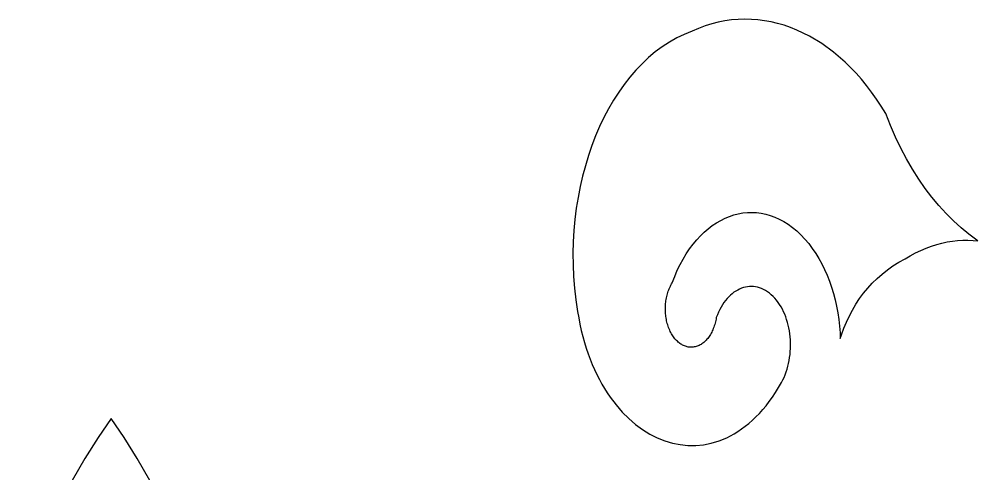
# Model space of a CAD drawing. Header units: centimetres. Extents: x -2.15 to 2.15, y -1.9 to 1.9.
# Drawn here: x 0.389 to 1.123, y -1.061 to -0.713 of the extents above; entities that cross this region are included whole.
import ezdxf

# ---------------------------------------------------------------- set-up
doc = ezdxf.new("R2010")
doc.units = ezdxf.units.CM
doc.header["$MEASUREMENT"] = 0
doc.layers.add('Layer 1', color=7, linetype='Continuous')

msp = doc.modelspace()

# ---------------------------------------------------------------- linework, layer by layer
at = {"layer": 'Layer 1', "color": 177}
for points, knots in [([(1.01761, -0.95767), (1.01761, -0.95767), (1.01741, -0.95338), (1.01741, -0.95338), (1.01741, -0.95338), (1.01741, -0.95338), (1.017, -0.94824), (1.017, -0.94824), (1.017, -0.94824), (1.017, -0.94824), (1.01641, -0.94314), (1.01641, -0.94314), (1.01641, -0.94314), (1.01641, -0.94314), (1.01565, -0.93808), (1.01565, -0.93808), (1.01565, -0.93808), (1.01565, -0.93808), (1.01472, -0.93308), (1.01472, -0.93308), (1.01472, -0.93308), (1.01472, -0.93308), (1.01361, -0.92816), (1.01361, -0.92816), (1.01361, -0.92816), (1.01361, -0.92816), (1.01234, -0.92331), (1.01234, -0.92331), (1.01234, -0.92331), (1.01234, -0.92331), (1.0109, -0.91856), (1.0109, -0.91856), (1.0109, -0.91856), (1.0109, -0.91856), (1.00929, -0.91391), (1.00929, -0.91391), (1.00929, -0.91391), (1.00929, -0.91391), (1.00751, -0.90937), (1.00751, -0.90937), (1.00751, -0.90937), (1.00751, -0.90937), (1.00556, -0.90495), (1.00556, -0.90495), (1.00556, -0.90495), (1.00556, -0.90495), (1.00345, -0.90067), (1.00345, -0.90067), (1.00345, -0.90067), (1.00345, -0.90067), (1.00118, -0.89654), (1.00118, -0.89654), (1.00118, -0.89654), (1.00118, -0.89654), (0.99875, -0.89256), (0.99875, -0.89256), (0.99875, -0.89256), (0.99875, -0.89256), (0.99614, -0.88875), (0.99614, -0.88875), (0.99614, -0.88875), (0.99614, -0.88875), (0.99339, -0.88511), (0.99339, -0.88511), (0.99339, -0.88511), (0.99339, -0.88511), (0.99047, -0.88167), (0.99047, -0.88167), (0.99047, -0.88167), (0.99047, -0.88167), (0.98739, -0.87842), (0.98739, -0.87842), (0.98739, -0.87842), (0.98739, -0.87842), (0.9842, -0.87542), (0.9842, -0.87542), (0.9842, -0.87542), (0.9842, -0.87542), (0.98095, -0.87273), (0.98095, -0.87273), (0.98095, -0.87273), (0.98095, -0.87273), (0.97764, -0.87031), (0.97764, -0.87031), (0.97764, -0.87031), (0.97764, -0.87031), (0.97428, -0.86819), (0.97428, -0.86819), (0.97428, -0.86819), (0.97428, -0.86819), (0.97087, -0.86636), (0.97087, -0.86636), (0.97087, -0.86636), (0.97087, -0.86636), (0.96744, -0.8648), (0.96744, -0.8648), (0.96744, -0.8648), (0.96744, -0.8648), (0.96397, -0.86353), (0.96397, -0.86353), (0.96397, -0.86353), (0.96397, -0.86353), (0.96048, -0.86253), (0.96048, -0.86253), (0.96048, -0.86253), (0.96048, -0.86253), (0.95698, -0.86182), (0.95698, -0.86182), (0.95698, -0.86182), (0.95698, -0.86182), (0.95347, -0.86137), (0.95347, -0.86137), (0.95347, -0.86137), (0.95347, -0.86137), (0.94996, -0.86119), (0.94996, -0.86119), (0.94996, -0.86119), (0.94996, -0.86119), (0.94645, -0.86128), (0.94645, -0.86128), (0.94645, -0.86128), (0.94645, -0.86128), (0.94297, -0.86164), (0.94297, -0.86164), (0.94297, -0.86164), (0.94297, -0.86164), (0.9395, -0.86225), (0.9395, -0.86225), (0.9395, -0.86225), (0.9395, -0.86225), (0.93606, -0.86312), (0.93606, -0.86312), (0.93606, -0.86312), (0.93606, -0.86312), (0.93266, -0.86426), (0.93266, -0.86426), (0.93266, -0.86426), (0.93266, -0.86426), (0.9293, -0.86564), (0.9293, -0.86564), (0.9293, -0.86564), (0.9293, -0.86564), (0.92599, -0.86728), (0.92599, -0.86728), (0.92599, -0.86728), (0.92599, -0.86728), (0.92274, -0.86916), (0.92274, -0.86916), (0.92274, -0.86916), (0.92274, -0.86916), (0.91955, -0.87129), (0.91955, -0.87129), (0.91955, -0.87129), (0.91955, -0.87129), (0.91644, -0.87367), (0.91644, -0.87367), (0.91644, -0.87367), (0.91644, -0.87367), (0.9134, -0.87628), (0.9134, -0.87628), (0.9134, -0.87628), (0.9134, -0.87628), (0.91044, -0.87914), (0.91044, -0.87914), (0.91044, -0.87914), (0.91044, -0.87914), (0.90759, -0.88223), (0.90759, -0.88223), (0.90759, -0.88223), (0.90759, -0.88223), (0.90483, -0.88555), (0.90483, -0.88555), (0.90483, -0.88555), (0.90483, -0.88555), (0.90217, -0.8891), (0.90217, -0.8891), (0.90217, -0.8891), (0.90217, -0.8891), (0.89963, -0.89288), (0.89963, -0.89288), (0.89963, -0.89288), (0.89963, -0.89288), (0.89722, -0.89688), (0.89722, -0.89688), (0.89722, -0.89688), (0.89722, -0.89688), (0.89492, -0.90111), (0.89492, -0.90111), (0.89492, -0.90111), (0.89492, -0.90111), (0.89277, -0.90555), (0.89277, -0.90555), (0.89277, -0.90555), (0.89277, -0.90555), (0.89076, -0.91021), (0.89076, -0.91021), (0.89076, -0.91021), (0.89076, -0.91021), (0.8889, -0.91509), (0.8889, -0.91509), (0.8889, -0.91509), (0.8889, -0.91509), (0.88838, -0.91594), (0.88838, -0.91594), (0.88838, -0.91594), (0.88838, -0.91594), (0.88789, -0.91683), (0.88789, -0.91683), (0.88789, -0.91683), (0.88789, -0.91683), (0.88742, -0.91773), (0.88742, -0.91773), (0.88742, -0.91773), (0.88742, -0.91773), (0.88698, -0.91866), (0.88698, -0.91866), (0.88698, -0.91866), (0.88698, -0.91866), (0.88657, -0.91961), (0.88657, -0.91961), (0.88657, -0.91961), (0.88657, -0.91961), (0.88619, -0.92057), (0.88619, -0.92057), (0.88619, -0.92057), (0.88619, -0.92057), (0.88583, -0.92156), (0.88583, -0.92156), (0.88583, -0.92156), (0.88583, -0.92156), (0.88549, -0.92255), (0.88549, -0.92255), (0.88549, -0.92255), (0.88549, -0.92255), (0.88518, -0.92357), (0.88518, -0.92357), (0.88518, -0.92357), (0.88518, -0.92357), (0.88491, -0.92461), (0.88491, -0.92461), (0.88491, -0.92461), (0.88491, -0.92461), (0.88465, -0.92565), (0.88465, -0.92565), (0.88465, -0.92565), (0.88465, -0.92565), (0.88443, -0.9267), (0.88443, -0.9267), (0.88443, -0.9267), (0.88443, -0.9267), (0.88423, -0.92777), (0.88423, -0.92777), (0.88423, -0.92777), (0.88423, -0.92777), (0.88406, -0.92884), (0.88406, -0.92884), (0.88406, -0.92884), (0.88406, -0.92884), (0.88391, -0.92993), (0.88391, -0.92993), (0.88391, -0.92993), (0.88391, -0.92993), (0.8838, -0.93102), (0.8838, -0.93102), (0.8838, -0.93102), (0.8838, -0.93102), (0.88371, -0.93211), (0.88371, -0.93211), (0.88371, -0.93211), (0.88371, -0.93211), (0.88365, -0.93321), (0.88365, -0.93321), (0.88365, -0.93321), (0.88365, -0.93321), (0.88361, -0.93432), (0.88361, -0.93432), (0.88361, -0.93432), (0.88361, -0.93432), (0.8836, -0.93542), (0.8836, -0.93542), (0.8836, -0.93542), (0.8836, -0.93542), (0.88363, -0.93653), (0.88363, -0.93653), (0.88363, -0.93653), (0.88363, -0.93653), (0.88368, -0.93764), (0.88368, -0.93764), (0.88368, -0.93764), (0.88368, -0.93764), (0.88376, -0.93874), (0.88376, -0.93874), (0.88376, -0.93874), (0.88376, -0.93874), (0.88387, -0.93984), (0.88387, -0.93984), (0.88387, -0.93984), (0.88387, -0.93984), (0.884, -0.94094), (0.884, -0.94094), (0.884, -0.94094), (0.884, -0.94094), (0.88417, -0.94204), (0.88417, -0.94204), (0.88417, -0.94204), (0.88417, -0.94204), (0.88436, -0.94312), (0.88436, -0.94312), (0.88436, -0.94312), (0.88436, -0.94312), (0.88458, -0.9442), (0.88458, -0.9442), (0.88458, -0.9442), (0.88458, -0.9442), (0.88483, -0.94527), (0.88483, -0.94527), (0.88483, -0.94527), (0.88483, -0.94527), (0.88511, -0.94633), (0.88511, -0.94633), (0.88511, -0.94633), (0.88511, -0.94633), (0.88542, -0.94738), (0.88542, -0.94738), (0.88542, -0.94738), (0.88542, -0.94738), (0.88577, -0.94841), (0.88577, -0.94841), (0.88577, -0.94841), (0.88577, -0.94841), (0.88613, -0.94943), (0.88613, -0.94943), (0.88613, -0.94943), (0.88613, -0.94943), (0.88652, -0.95042), (0.88652, -0.95042), (0.88652, -0.95042), (0.88652, -0.95042), (0.88693, -0.95138), (0.88693, -0.95138), (0.88693, -0.95138), (0.88693, -0.95138), (0.88737, -0.9523), (0.88737, -0.9523), (0.88737, -0.9523), (0.88737, -0.9523), (0.88783, -0.95321), (0.88783, -0.95321), (0.88783, -0.95321), (0.88783, -0.95321), (0.8883, -0.95408), (0.8883, -0.95408), (0.8883, -0.95408), (0.8883, -0.95408), (0.8888, -0.95492), (0.8888, -0.95492), (0.8888, -0.95492), (0.8888, -0.95492), (0.88932, -0.95573), (0.88932, -0.95573), (0.88932, -0.95573), (0.88932, -0.95573), (0.88985, -0.9565), (0.88985, -0.9565), (0.88985, -0.9565), (0.88985, -0.9565), (0.89041, -0.95725), (0.89041, -0.95725), (0.89041, -0.95725), (0.89041, -0.95725), (0.89098, -0.95796), (0.89098, -0.95796), (0.89098, -0.95796), (0.89098, -0.95796), (0.89158, -0.95864), (0.89158, -0.95864), (0.89158, -0.95864), (0.89158, -0.95864), (0.89218, -0.95928), (0.89218, -0.95928), (0.89218, -0.95928), (0.89218, -0.95928), (0.8928, -0.95989), (0.8928, -0.95989), (0.8928, -0.95989), (0.8928, -0.95989), (0.89344, -0.96046), (0.89344, -0.96046), (0.89344, -0.96046), (0.89344, -0.96046), (0.89409, -0.961), (0.89409, -0.961), (0.89409, -0.961), (0.89409, -0.961), (0.89475, -0.9615), (0.89475, -0.9615), (0.89475, -0.9615), (0.89475, -0.9615), (0.89542, -0.96196), (0.89542, -0.96196), (0.89542, -0.96196), (0.89542, -0.96196), (0.89611, -0.96238), (0.89611, -0.96238), (0.89611, -0.96238), (0.89611, -0.96238), (0.89681, -0.96277), (0.89681, -0.96277), (0.89681, -0.96277), (0.89681, -0.96277), (0.89752, -0.96312), (0.89752, -0.96312), (0.89752, -0.96312), (0.89752, -0.96312), (0.89823, -0.96343), (0.89823, -0.96343), (0.89823, -0.96343), (0.89823, -0.96343), (0.89896, -0.9637), (0.89896, -0.9637), (0.89896, -0.9637), (0.89896, -0.9637), (0.89969, -0.96393), (0.89969, -0.96393), (0.89969, -0.96393), (0.89969, -0.96393), (0.90043, -0.96411), (0.90043, -0.96411), (0.90043, -0.96411), (0.90043, -0.96411), (0.90119, -0.96426), (0.90119, -0.96426), (0.90119, -0.96426), (0.90119, -0.96426), (0.90193, -0.96436), (0.90193, -0.96436), (0.90193, -0.96436), (0.90193, -0.96436), (0.9027, -0.96442), (0.9027, -0.96442), (0.9027, -0.96442), (0.9027, -0.96442), (0.90345, -0.96444), (0.90345, -0.96444), (0.90345, -0.96444), (0.90345, -0.96444), (0.90422, -0.96441), (0.90422, -0.96441), (0.90422, -0.96441), (0.90422, -0.96441), (0.905, -0.96434), (0.905, -0.96434), (0.905, -0.96434), (0.905, -0.96434), (0.90577, -0.96422), (0.90577, -0.96422), (0.90577, -0.96422), (0.90577, -0.96422), (0.90654, -0.96406), (0.90654, -0.96406), (0.90654, -0.96406), (0.90654, -0.96406), (0.90729, -0.96385), (0.90729, -0.96385), (0.90729, -0.96385), (0.90729, -0.96385), (0.90804, -0.9636), (0.90804, -0.9636), (0.90804, -0.9636), (0.90804, -0.9636), (0.90878, -0.96332), (0.90878, -0.96332), (0.90878, -0.96332), (0.90878, -0.96332), (0.9095, -0.96299), (0.9095, -0.96299), (0.9095, -0.96299), (0.9095, -0.96299), (0.91022, -0.96262), (0.91022, -0.96262), (0.91022, -0.96262), (0.91022, -0.96262), (0.91092, -0.96221), (0.91092, -0.96221), (0.91092, -0.96221), (0.91092, -0.96221), (0.91161, -0.96177), (0.91161, -0.96177), (0.91161, -0.96177), (0.91161, -0.96177), (0.91229, -0.96128), (0.91229, -0.96128), (0.91229, -0.96128), (0.91229, -0.96128), (0.91295, -0.96076), (0.91295, -0.96076), (0.91295, -0.96076), (0.91295, -0.96076), (0.91359, -0.9602), (0.91359, -0.9602), (0.91359, -0.9602), (0.91359, -0.9602), (0.91423, -0.95962), (0.91423, -0.95962), (0.91423, -0.95962), (0.91423, -0.95962), (0.91484, -0.95899), (0.91484, -0.95899), (0.91484, -0.95899), (0.91484, -0.95899), (0.91544, -0.95833), (0.91544, -0.95833), (0.91544, -0.95833), (0.91544, -0.95833), (0.91602, -0.95764), (0.91602, -0.95764), (0.91602, -0.95764), (0.91602, -0.95764), (0.91658, -0.95692), (0.91658, -0.95692), (0.91658, -0.95692), (0.91658, -0.95692), (0.91712, -0.95616), (0.91712, -0.95616), (0.91712, -0.95616), (0.91712, -0.95616), (0.91764, -0.95538), (0.91764, -0.95538), (0.91764, -0.95538), (0.91764, -0.95538), (0.91815, -0.95457), (0.91815, -0.95457), (0.91815, -0.95457), (0.91815, -0.95457), (0.91864, -0.95373), (0.91864, -0.95373), (0.91864, -0.95373), (0.91864, -0.95373), (0.9191, -0.95286), (0.9191, -0.95286), (0.9191, -0.95286), (0.9191, -0.95286), (0.91954, -0.95197), (0.91954, -0.95197), (0.91954, -0.95197), (0.91954, -0.95197), (0.91996, -0.95105), (0.91996, -0.95105), (0.91996, -0.95105), (0.91996, -0.95105), (0.92035, -0.9501), (0.92035, -0.9501), (0.92035, -0.9501), (0.92035, -0.9501), (0.92073, -0.94913), (0.92073, -0.94913), (0.92073, -0.94913), (0.92073, -0.94913), (0.92108, -0.94814), (0.92108, -0.94814), (0.92108, -0.94814), (0.92108, -0.94814), (0.9214, -0.94712), (0.9214, -0.94712), (0.9214, -0.94712), (0.9214, -0.94712), (0.9217, -0.94608), (0.9217, -0.94608), (0.9217, -0.94608), (0.9217, -0.94608), (0.92197, -0.94503), (0.92197, -0.94503), (0.92197, -0.94503), (0.92197, -0.94503), (0.92222, -0.94395), (0.92222, -0.94395), (0.92222, -0.94395), (0.92222, -0.94395), (0.92243, -0.94285), (0.92243, -0.94285), (0.92243, -0.94285), (0.92243, -0.94285), (0.92262, -0.94173), (0.92262, -0.94173), (0.92262, -0.94173), (0.92262, -0.94173), (0.92344, -0.93958), (0.92344, -0.93958), (0.92344, -0.93958), (0.92344, -0.93958), (0.92433, -0.93752), (0.92433, -0.93752), (0.92433, -0.93752), (0.92433, -0.93752), (0.92528, -0.93556), (0.92528, -0.93556), (0.92528, -0.93556), (0.92528, -0.93556), (0.9263, -0.9337), (0.9263, -0.9337), (0.9263, -0.9337), (0.9263, -0.9337), (0.92737, -0.93193), (0.92737, -0.93193), (0.92737, -0.93193), (0.92737, -0.93193), (0.92849, -0.93026), (0.92849, -0.93026), (0.92849, -0.93026), (0.92849, -0.93026), (0.92966, -0.92869), (0.92966, -0.92869), (0.92966, -0.92869), (0.92966, -0.92869), (0.93088, -0.92722), (0.93088, -0.92722), (0.93088, -0.92722), (0.93088, -0.92722), (0.93214, -0.92586), (0.93214, -0.92586), (0.93214, -0.92586), (0.93214, -0.92586), (0.93345, -0.9246), (0.93345, -0.9246), (0.93345, -0.9246), (0.93345, -0.9246), (0.93479, -0.92344), (0.93479, -0.92344), (0.93479, -0.92344), (0.93479, -0.92344), (0.93616, -0.92239), (0.93616, -0.92239), (0.93616, -0.92239), (0.93616, -0.92239), (0.93757, -0.92145), (0.93757, -0.92145), (0.93757, -0.92145), (0.93757, -0.92145), (0.939, -0.92062), (0.939, -0.92062), (0.939, -0.92062), (0.939, -0.92062), (0.94047, -0.9199), (0.94047, -0.9199), (0.94047, -0.9199), (0.94047, -0.9199), (0.94195, -0.91929), (0.94195, -0.91929), (0.94195, -0.91929), (0.94195, -0.91929), (0.94345, -0.91879), (0.94345, -0.91879), (0.94345, -0.91879), (0.94345, -0.91879), (0.94497, -0.9184), (0.94497, -0.9184), (0.94497, -0.9184), (0.94497, -0.9184), (0.9465, -0.91813), (0.9465, -0.91813), (0.9465, -0.91813), (0.9465, -0.91813), (0.94804, -0.91797), (0.94804, -0.91797), (0.94804, -0.91797), (0.94804, -0.91797), (0.94959, -0.91793), (0.94959, -0.91793), (0.94959, -0.91793), (0.94959, -0.91793), (0.95114, -0.91801), (0.95114, -0.91801), (0.95114, -0.91801), (0.95114, -0.91801), (0.95269, -0.91821), (0.95269, -0.91821), (0.95269, -0.91821), (0.95269, -0.91821), (0.95423, -0.91853), (0.95423, -0.91853), (0.95423, -0.91853), (0.95423, -0.91853), (0.95577, -0.91897), (0.95577, -0.91897), (0.95577, -0.91897), (0.95577, -0.91897), (0.9573, -0.91953), (0.9573, -0.91953), (0.9573, -0.91953), (0.9573, -0.91953), (0.95883, -0.92021), (0.95883, -0.92021), (0.95883, -0.92021), (0.95883, -0.92021), (0.96033, -0.92102), (0.96033, -0.92102), (0.96033, -0.92102), (0.96033, -0.92102), (0.96181, -0.92196), (0.96181, -0.92196), (0.96181, -0.92196), (0.96181, -0.92196), (0.96327, -0.92302), (0.96327, -0.92302), (0.96327, -0.92302), (0.96327, -0.92302), (0.96471, -0.92422), (0.96471, -0.92422), (0.96471, -0.92422), (0.96471, -0.92422), (0.96612, -0.92554), (0.96612, -0.92554), (0.96612, -0.92554), (0.96612, -0.92554), (0.96748, -0.92697), (0.96748, -0.92697), (0.96748, -0.92697), (0.96748, -0.92697), (0.96876, -0.9285), (0.96876, -0.9285), (0.96876, -0.9285), (0.96876, -0.9285), (0.96999, -0.9301), (0.96999, -0.9301), (0.96999, -0.9301), (0.96999, -0.9301), (0.97113, -0.93179), (0.97113, -0.93179), (0.97113, -0.93179), (0.97113, -0.93179), (0.9722, -0.93354), (0.9722, -0.93354), (0.9722, -0.93354), (0.9722, -0.93354), (0.97321, -0.93537), (0.97321, -0.93537), (0.97321, -0.93537), (0.97321, -0.93537), (0.97414, -0.93726), (0.97414, -0.93726), (0.97414, -0.93726), (0.97414, -0.93726), (0.975, -0.93921), (0.975, -0.93921), (0.975, -0.93921), (0.975, -0.93921), (0.97579, -0.94121), (0.97579, -0.94121), (0.97579, -0.94121), (0.97579, -0.94121), (0.9765, -0.94327), (0.9765, -0.94327), (0.9765, -0.94327), (0.9765, -0.94327), (0.97714, -0.94537), (0.97714, -0.94537), (0.97714, -0.94537), (0.97714, -0.94537), (0.9777, -0.94751), (0.9777, -0.94751), (0.9777, -0.94751), (0.9777, -0.94751), (0.97819, -0.94968), (0.97819, -0.94968), (0.97819, -0.94968), (0.97819, -0.94968), (0.9786, -0.95189), (0.9786, -0.95189), (0.9786, -0.95189), (0.9786, -0.95189), (0.97893, -0.95412), (0.97893, -0.95412), (0.97893, -0.95412), (0.97893, -0.95412), (0.97919, -0.95637), (0.97919, -0.95637), (0.97919, -0.95637), (0.97919, -0.95637), (0.97938, -0.95865), (0.97938, -0.95865), (0.97938, -0.95865), (0.97938, -0.95865), (0.97948, -0.96093), (0.97948, -0.96093), (0.97948, -0.96093), (0.97948, -0.96093), (0.97951, -0.96321), (0.97951, -0.96321), (0.97951, -0.96321), (0.97951, -0.96321), (0.97945, -0.96551), (0.97945, -0.96551), (0.97945, -0.96551), (0.97945, -0.96551), (0.97932, -0.9678), (0.97932, -0.9678), (0.97932, -0.9678), (0.97932, -0.9678), (0.97911, -0.97008), (0.97911, -0.97008), (0.97911, -0.97008), (0.97911, -0.97008), (0.97882, -0.97235), (0.97882, -0.97235), (0.97882, -0.97235), (0.97882, -0.97235), (0.97845, -0.9746), (0.97845, -0.9746), (0.97845, -0.9746), (0.97845, -0.9746), (0.97801, -0.97683), (0.97801, -0.97683), (0.97801, -0.97683), (0.97801, -0.97683), (0.97747, -0.97904), (0.97747, -0.97904), (0.97747, -0.97904), (0.97747, -0.97904), (0.97686, -0.98121), (0.97686, -0.98121), (0.97686, -0.98121), (0.97686, -0.98121), (0.97616, -0.98335), (0.97616, -0.98335), (0.97616, -0.98335), (0.97616, -0.98335), (0.97538, -0.98545), (0.97538, -0.98545), (0.97538, -0.98545), (0.97538, -0.98545), (0.97452, -0.9875), (0.97452, -0.9875), (0.97452, -0.9875), (0.97452, -0.9875), (0.97358, -0.9895), (0.97358, -0.9895), (0.97358, -0.9895), (0.97358, -0.9895), (0.97255, -0.99145), (0.97255, -0.99145), (0.97255, -0.99145), (0.97255, -0.99145), (0.9703, -0.99533), (0.9703, -0.99533), (0.9703, -0.99533), (0.9703, -0.99533), (0.96799, -0.99904), (0.96799, -0.99904), (0.96799, -0.99904), (0.96799, -0.99904), (0.96562, -1.00258), (0.96562, -1.00258), (0.96562, -1.00258), (0.96562, -1.00258), (0.9632, -1.00595), (0.9632, -1.00595), (0.9632, -1.00595), (0.9632, -1.00595), (0.96071, -1.00916), (0.96071, -1.00916), (0.96071, -1.00916), (0.96071, -1.00916), (0.95818, -1.0122), (0.95818, -1.0122), (0.95818, -1.0122), (0.95818, -1.0122), (0.9556, -1.01508), (0.9556, -1.01508), (0.9556, -1.01508), (0.9556, -1.01508), (0.95297, -1.01778), (0.95297, -1.01778), (0.95297, -1.01778), (0.95297, -1.01778), (0.95031, -1.02033), (0.95031, -1.02033), (0.95031, -1.02033), (0.95031, -1.02033), (0.94759, -1.02272), (0.94759, -1.02272), (0.94759, -1.02272), (0.94759, -1.02272), (0.94484, -1.02494), (0.94484, -1.02494), (0.94484, -1.02494), (0.94484, -1.02494), (0.94205, -1.02701), (0.94205, -1.02701), (0.94205, -1.02701), (0.94205, -1.02701), (0.93924, -1.02891), (0.93924, -1.02891), (0.93924, -1.02891), (0.93924, -1.02891), (0.93638, -1.03065), (0.93638, -1.03065), (0.93638, -1.03065), (0.93638, -1.03065), (0.93351, -1.03224), (0.93351, -1.03224), (0.93351, -1.03224), (0.93351, -1.03224), (0.93061, -1.03367), (0.93061, -1.03367), (0.93061, -1.03367), (0.93061, -1.03367), (0.92474, -1.03607), (0.92474, -1.03607), (0.92474, -1.03607), (0.92474, -1.03607), (0.91882, -1.03785), (0.91882, -1.03785), (0.91882, -1.03785), (0.91882, -1.03785), (0.91285, -1.03903), (0.91285, -1.03903), (0.91285, -1.03903), (0.91285, -1.03903), (0.90685, -1.03961), (0.90685, -1.03961), (0.90685, -1.03961), (0.90685, -1.03961), (0.90087, -1.03959), (0.90087, -1.03959), (0.90087, -1.03959), (0.90087, -1.03959), (0.89489, -1.03899), (0.89489, -1.03899), (0.89489, -1.03899), (0.89489, -1.03899), (0.88897, -1.03782), (0.88897, -1.03782), (0.88897, -1.03782), (0.88897, -1.03782), (0.88311, -1.03607), (0.88311, -1.03607), (0.88311, -1.03607), (0.88311, -1.03607), (0.87735, -1.03376), (0.87735, -1.03376), (0.87735, -1.03376), (0.87735, -1.03376), (0.87169, -1.03091), (0.87169, -1.03091), (0.87169, -1.03091), (0.87169, -1.03091), (0.86616, -1.0275), (0.86616, -1.0275), (0.86616, -1.0275), (0.86616, -1.0275), (0.86079, -1.02356), (0.86079, -1.02356), (0.86079, -1.02356), (0.86079, -1.02356), (0.8556, -1.01909), (0.8556, -1.01909), (0.8556, -1.01909), (0.8556, -1.01909), (0.8506, -1.01408), (0.8506, -1.01408), (0.8506, -1.01408), (0.8506, -1.01408), (0.84583, -1.00857), (0.84583, -1.00857), (0.84583, -1.00857), (0.84583, -1.00857), (0.84129, -1.00256), (0.84129, -1.00256), (0.84129, -1.00256), (0.84129, -1.00256), (0.83912, -0.99936), (0.83912, -0.99936), (0.83912, -0.99936), (0.83912, -0.99936), (0.83702, -0.99604), (0.83702, -0.99604), (0.83702, -0.99604), (0.83702, -0.99604), (0.83499, -0.99259), (0.83499, -0.99259), (0.83499, -0.99259), (0.83499, -0.99259), (0.83304, -0.98902), (0.83304, -0.98902), (0.83304, -0.98902), (0.83304, -0.98902), (0.83116, -0.98534), (0.83116, -0.98534), (0.83116, -0.98534), (0.83116, -0.98534), (0.82936, -0.98153), (0.82936, -0.98153), (0.82936, -0.98153), (0.82936, -0.98153), (0.82765, -0.9776), (0.82765, -0.9776), (0.82765, -0.9776), (0.82765, -0.9776), (0.82602, -0.97355), (0.82602, -0.97355), (0.82602, -0.97355), (0.82602, -0.97355), (0.82447, -0.96939), (0.82447, -0.96939), (0.82447, -0.96939), (0.82447, -0.96939), (0.82302, -0.96511), (0.82302, -0.96511), (0.82302, -0.96511), (0.82302, -0.96511), (0.82166, -0.96071), (0.82166, -0.96071), (0.82166, -0.96071), (0.82166, -0.96071), (0.8204, -0.95621), (0.8204, -0.95621), (0.8204, -0.95621), (0.8204, -0.95621), (0.81924, -0.95158), (0.81924, -0.95158), (0.81924, -0.95158), (0.81924, -0.95158), (0.81818, -0.94685), (0.81818, -0.94685), (0.81818, -0.94685), (0.81818, -0.94685), (0.81722, -0.942), (0.81722, -0.942), (0.81722, -0.942), (0.81722, -0.942), (0.81637, -0.93704), (0.81637, -0.93704), (0.81637, -0.93704), (0.81637, -0.93704), (0.81504, -0.92811), (0.81504, -0.92811), (0.81504, -0.92811), (0.81504, -0.92811), (0.81403, -0.91919), (0.81403, -0.91919), (0.81403, -0.91919), (0.81403, -0.91919), (0.81333, -0.91029), (0.81333, -0.91029), (0.81333, -0.91029), (0.81333, -0.91029), (0.81294, -0.90142), (0.81294, -0.90142), (0.81294, -0.90142), (0.81294, -0.90142), (0.81286, -0.8926), (0.81286, -0.8926), (0.81286, -0.8926), (0.81286, -0.8926), (0.81306, -0.88385), (0.81306, -0.88385), (0.81306, -0.88385), (0.81306, -0.88385), (0.81356, -0.87517), (0.81356, -0.87517), (0.81356, -0.87517), (0.81356, -0.87517), (0.81434, -0.86657), (0.81434, -0.86657), (0.81434, -0.86657), (0.81434, -0.86657), (0.8154, -0.85808), (0.8154, -0.85808), (0.8154, -0.85808), (0.8154, -0.85808), (0.81674, -0.84971), (0.81674, -0.84971), (0.81674, -0.84971), (0.81674, -0.84971), (0.81834, -0.84147), (0.81834, -0.84147), (0.81834, -0.84147), (0.81834, -0.84147), (0.8202, -0.83337), (0.8202, -0.83337), (0.8202, -0.83337), (0.8202, -0.83337), (0.82232, -0.82543), (0.82232, -0.82543), (0.82232, -0.82543), (0.82232, -0.82543), (0.8247, -0.81766), (0.8247, -0.81766), (0.8247, -0.81766), (0.8247, -0.81766), (0.82732, -0.81008), (0.82732, -0.81008), (0.82732, -0.81008), (0.82732, -0.81008), (0.83018, -0.80269), (0.83018, -0.80269), (0.83018, -0.80269), (0.83018, -0.80269), (0.83327, -0.79551), (0.83327, -0.79551), (0.83327, -0.79551), (0.83327, -0.79551), (0.8366, -0.78856), (0.8366, -0.78856), (0.8366, -0.78856), (0.8366, -0.78856), (0.84015, -0.78185), (0.84015, -0.78185), (0.84015, -0.78185), (0.84015, -0.78185), (0.84391, -0.7754), (0.84391, -0.7754), (0.84391, -0.7754), (0.84391, -0.7754), (0.84789, -0.7692), (0.84789, -0.7692), (0.84789, -0.7692), (0.84789, -0.7692), (0.85207, -0.76329), (0.85207, -0.76329), (0.85207, -0.76329), (0.85207, -0.76329), (0.85646, -0.75767), (0.85646, -0.75767), (0.85646, -0.75767), (0.85646, -0.75767), (0.86104, -0.75236), (0.86104, -0.75236), (0.86104, -0.75236), (0.86104, -0.75236), (0.86581, -0.74737), (0.86581, -0.74737), (0.86581, -0.74737), (0.86581, -0.74737), (0.87077, -0.7427), (0.87077, -0.7427), (0.87077, -0.7427), (0.87077, -0.7427), (0.8759, -0.73839), (0.8759, -0.73839), (0.8759, -0.73839), (0.8759, -0.73839), (0.88122, -0.73444), (0.88122, -0.73444), (0.88122, -0.73444), (0.88122, -0.73444), (0.88669, -0.73087), (0.88669, -0.73087), (0.88669, -0.73087), (0.88669, -0.73087), (0.89233, -0.72768), (0.89233, -0.72768), (0.89233, -0.72768), (0.89233, -0.72768), (0.89813, -0.7249), (0.89813, -0.7249), (0.89813, -0.7249), (0.89813, -0.7249), (0.90408, -0.72253), (0.90408, -0.72253), (0.90408, -0.72253), (0.90408, -0.72253), (0.90906, -0.72036), (0.90906, -0.72036), (0.90906, -0.72036), (0.90906, -0.72036), (0.91407, -0.71849), (0.91407, -0.71849), (0.91407, -0.71849), (0.91407, -0.71849), (0.9191, -0.71691), (0.9191, -0.71691), (0.9191, -0.71691), (0.9191, -0.71691), (0.92415, -0.71562), (0.92415, -0.71562), (0.92415, -0.71562), (0.92415, -0.71562), (0.92922, -0.71461), (0.92922, -0.71461), (0.92922, -0.71461), (0.92922, -0.71461), (0.93429, -0.71389), (0.93429, -0.71389), (0.93429, -0.71389), (0.93429, -0.71389), (0.93937, -0.71345), (0.93937, -0.71345), (0.93937, -0.71345), (0.93937, -0.71345), (0.94444, -0.71328), (0.94444, -0.71328), (0.94444, -0.71328), (0.94444, -0.71328), (0.94951, -0.7134), (0.94951, -0.7134), (0.94951, -0.7134), (0.94951, -0.7134), (0.95456, -0.71378), (0.95456, -0.71378), (0.95456, -0.71378), (0.95456, -0.71378), (0.9596, -0.71443), (0.9596, -0.71443), (0.9596, -0.71443), (0.9596, -0.71443), (0.96461, -0.71535), (0.96461, -0.71535), (0.96461, -0.71535), (0.96461, -0.71535), (0.9696, -0.71654), (0.9696, -0.71654), (0.9696, -0.71654), (0.9696, -0.71654), (0.97456, -0.71798), (0.97456, -0.71798), (0.97456, -0.71798), (0.97456, -0.71798), (0.97948, -0.71969), (0.97948, -0.71969), (0.97948, -0.71969), (0.97948, -0.71969), (0.98435, -0.72165), (0.98435, -0.72165), (0.98435, -0.72165), (0.98435, -0.72165), (0.99396, -0.72632), (0.99396, -0.72632), (0.99396, -0.72632), (0.99396, -0.72632), (1.00334, -0.73199), (1.00334, -0.73199), (1.00334, -0.73199), (1.00334, -0.73199), (1.01244, -0.73863), (1.01244, -0.73863), (1.01244, -0.73863), (1.01244, -0.73863), (1.02125, -0.74621), (1.02125, -0.74621), (1.02125, -0.74621), (1.02125, -0.74621), (1.02552, -0.75034), (1.02552, -0.75034), (1.02552, -0.75034), (1.02552, -0.75034), (1.0297, -0.75471), (1.0297, -0.75471), (1.0297, -0.75471), (1.0297, -0.75471), (1.03378, -0.7593), (1.03378, -0.7593), (1.03378, -0.7593), (1.03378, -0.7593), (1.03776, -0.76411), (1.03776, -0.76411), (1.03776, -0.76411), (1.03776, -0.76411), (1.04163, -0.76915), (1.04163, -0.76915), (1.04163, -0.76915), (1.04163, -0.76915), (1.04539, -0.77439), (1.04539, -0.77439), (1.04539, -0.77439), (1.04539, -0.77439), (1.04903, -0.77986), (1.04903, -0.77986), (1.04903, -0.77986), (1.04903, -0.77986), (1.05255, -0.78553), (1.05255, -0.78553), (1.05255, -0.78553), (1.05255, -0.78553), (1.05614, -0.79472), (1.05614, -0.79472), (1.05614, -0.79472), (1.05614, -0.79472), (1.05999, -0.80358), (1.05999, -0.80358), (1.05999, -0.80358), (1.05999, -0.80358), (1.06407, -0.81211), (1.06407, -0.81211), (1.06407, -0.81211), (1.06407, -0.81211), (1.06839, -0.82031), (1.06839, -0.82031), (1.06839, -0.82031), (1.06839, -0.82031), (1.07293, -0.82816), (1.07293, -0.82816), (1.07293, -0.82816), (1.07293, -0.82816), (1.07769, -0.83567), (1.07769, -0.83567), (1.07769, -0.83567), (1.07769, -0.83567), (1.08265, -0.84282), (1.08265, -0.84282), (1.08265, -0.84282), (1.08265, -0.84282), (1.08779, -0.84961), (1.08779, -0.84961), (1.08779, -0.84961), (1.08779, -0.84961), (1.09313, -0.85604), (1.09313, -0.85604), (1.09313, -0.85604), (1.09313, -0.85604), (1.09863, -0.86209), (1.09863, -0.86209), (1.09863, -0.86209), (1.09863, -0.86209), (1.1043, -0.86777), (1.1043, -0.86777), (1.1043, -0.86777), (1.1043, -0.86777), (1.11012, -0.87306), (1.11012, -0.87306), (1.11012, -0.87306), (1.11012, -0.87306), (1.11607, -0.87796), (1.11607, -0.87796), (1.11607, -0.87796), (1.11607, -0.87796), (1.12216, -0.88246), (1.12216, -0.88246), (1.12216, -0.88246), (1.12216, -0.88246), (1.12295, -0.88298), (1.12295, -0.88298), (1.12295, -0.88298), (1.12295, -0.88298), (1.11933, -0.88264), (1.11933, -0.88264), (1.11933, -0.88264), (1.11933, -0.88264), (1.1154, -0.88248), (1.1154, -0.88248), (1.1154, -0.88248), (1.1154, -0.88248), (1.11144, -0.88251), (1.11144, -0.88251), (1.11144, -0.88251), (1.11144, -0.88251), (1.10747, -0.88275), (1.10747, -0.88275), (1.10747, -0.88275), (1.10747, -0.88275), (1.10348, -0.88319), (1.10348, -0.88319), (1.10348, -0.88319), (1.10348, -0.88319), (1.09947, -0.88383), (1.09947, -0.88383), (1.09947, -0.88383), (1.09947, -0.88383), (1.09545, -0.88469), (1.09545, -0.88469), (1.09545, -0.88469), (1.09545, -0.88469), (1.09143, -0.88576), (1.09143, -0.88576), (1.09143, -0.88576), (1.09143, -0.88576), (1.08739, -0.88705), (1.08739, -0.88705), (1.08739, -0.88705), (1.08739, -0.88705), (1.08335, -0.88856), (1.08335, -0.88856), (1.08335, -0.88856), (1.08335, -0.88856), (1.07931, -0.89029), (1.07931, -0.89029), (1.07931, -0.89029), (1.07931, -0.89029), (1.07527, -0.89226), (1.07527, -0.89226), (1.07527, -0.89226), (1.07527, -0.89226), (1.07125, -0.89444), (1.07125, -0.89444), (1.07125, -0.89444), (1.07125, -0.89444), (1.06722, -0.89687), (1.06722, -0.89687), (1.06722, -0.89687), (1.06722, -0.89687), (1.06248, -0.89942), (1.06248, -0.89942), (1.06248, -0.89942), (1.06248, -0.89942), (1.05797, -0.90219), (1.05797, -0.90219), (1.05797, -0.90219), (1.05797, -0.90219), (1.05368, -0.90518), (1.05368, -0.90518), (1.05368, -0.90518), (1.05368, -0.90518), (1.0496, -0.90839), (1.0496, -0.90839), (1.0496, -0.90839), (1.0496, -0.90839), (1.04574, -0.91179), (1.04574, -0.91179), (1.04574, -0.91179), (1.04574, -0.91179), (1.04209, -0.91539), (1.04209, -0.91539), (1.04209, -0.91539), (1.04209, -0.91539), (1.03866, -0.91917), (1.03866, -0.91917), (1.03866, -0.91917), (1.03866, -0.91917), (1.03544, -0.92313), (1.03544, -0.92313), (1.03544, -0.92313), (1.03544, -0.92313), (1.03242, -0.92724), (1.03242, -0.92724), (1.03242, -0.92724), (1.03242, -0.92724), (1.02961, -0.93152), (1.02961, -0.93152), (1.02961, -0.93152), (1.02961, -0.93152), (1.027, -0.93593), (1.027, -0.93593), (1.027, -0.93593), (1.027, -0.93593), (1.02459, -0.94047), (1.02459, -0.94047), (1.02459, -0.94047), (1.02459, -0.94047), (1.02238, -0.94515), (1.02238, -0.94515), (1.02238, -0.94515), (1.02238, -0.94515), (1.02036, -0.94993), (1.02036, -0.94993), (1.02036, -0.94993), (1.02036, -0.94993), (1.01854, -0.95482), (1.01854, -0.95482), (1.01854, -0.95482), (1.01854, -0.95482), (1.01761, -0.95767), (1.01761, -0.95767)], [0, 0, 0, 0, 0.002747, 0.002747, 0.002747, 0.002747, 0.005495, 0.005495, 0.005495, 0.005495, 0.008242, 0.008242, 0.008242, 0.008242, 0.010989, 0.010989, 0.010989, 0.010989, 0.013736, 0.013736, 0.013736, 0.013736, 0.016484, 0.016484, 0.016484, 0.016484, 0.019231, 0.019231, 0.019231, 0.019231, 0.021978, 0.021978, 0.021978, 0.021978, 0.024725, 0.024725, 0.024725, 0.024725, 0.027473, 0.027473, 0.027473, 0.027473, 0.03022, 0.03022, 0.03022, 0.03022, 0.032967, 0.032967, 0.032967, 0.032967, 0.035714, 0.035714, 0.035714, 0.035714, 0.038462, 0.038462, 0.038462, 0.038462, 0.041209, 0.041209, 0.041209, 0.041209, 0.043956, 0.043956, 0.043956, 0.043956, 0.046703, 0.046703, 0.046703, 0.046703, 0.049451, 0.049451, 0.049451, 0.049451, 0.052198, 0.052198, 0.052198, 0.052198, 0.054945, 0.054945, 0.054945, 0.054945, 0.057692, 0.057692, 0.057692, 0.057692, 0.06044, 0.06044, 0.06044, 0.06044, 0.063187, 0.063187, 0.063187, 0.063187, 0.065934, 0.065934, 0.065934, 0.065934, 0.068681, 0.068681, 0.068681, 0.068681, 0.071429, 0.071429, 0.071429, 0.071429, 0.074176, 0.074176, 0.074176, 0.074176, 0.076923, 0.076923, 0.076923, 0.076923, 0.07967, 0.07967, 0.07967, 0.07967, 0.082418, 0.082418, 0.082418, 0.082418, 0.085165, 0.085165, 0.085165, 0.085165, 0.087912, 0.087912, 0.087912, 0.087912, 0.090659, 0.090659, 0.090659, 0.090659, 0.093407, 0.093407, 0.093407, 0.093407, 0.096154, 0.096154, 0.096154, 0.096154, 0.098901, 0.098901, 0.098901, 0.098901, 0.101648, 0.101648, 0.101648, 0.101648, 0.104396, 0.104396, 0.104396, 0.104396, 0.107143, 0.107143, 0.107143, 0.107143, 0.10989, 0.10989, 0.10989, 0.10989, 0.112637, 0.112637, 0.112637, 0.112637, 0.115385, 0.115385, 0.115385, 0.115385, 0.118132, 0.118132, 0.118132, 0.118132, 0.120879, 0.120879, 0.120879, 0.120879, 0.123626, 0.123626, 0.123626, 0.123626, 0.126374, 0.126374, 0.126374, 0.126374, 0.129121, 0.129121, 0.129121, 0.129121, 0.131868, 0.131868, 0.131868, 0.131868, 0.134615, 0.134615, 0.134615, 0.134615, 0.137363, 0.137363, 0.137363, 0.137363, 0.14011, 0.14011, 0.14011, 0.14011, 0.142857, 0.142857, 0.142857, 0.142857, 0.145604, 0.145604, 0.145604, 0.145604, 0.148352, 0.148352, 0.148352, 0.148352, 0.151099, 0.151099, 0.151099, 0.151099, 0.153846, 0.153846, 0.153846, 0.153846, 0.156593, 0.156593, 0.156593, 0.156593, 0.159341, 0.159341, 0.159341, 0.159341, 0.162088, 0.162088, 0.162088, 0.162088, 0.164835, 0.164835, 0.164835, 0.164835, 0.167582, 0.167582, 0.167582, 0.167582, 0.17033, 0.17033, 0.17033, 0.17033, 0.173077, 0.173077, 0.173077, 0.173077, 0.175824, 0.175824, 0.175824, 0.175824, 0.178571, 0.178571, 0.178571, 0.178571, 0.181319, 0.181319, 0.181319, 0.181319, 0.184066, 0.184066, 0.184066, 0.184066, 0.186813, 0.186813, 0.186813, 0.186813, 0.18956, 0.18956, 0.18956, 0.18956, 0.192308, 0.192308, 0.192308, 0.192308, 0.195055, 0.195055, 0.195055, 0.195055, 0.197802, 0.197802, 0.197802, 0.197802, 0.200549, 0.200549, 0.200549, 0.200549, 0.203297, 0.203297, 0.203297, 0.203297, 0.206044, 0.206044, 0.206044, 0.206044, 0.208791, 0.208791, 0.208791, 0.208791, 0.211538, 0.211538, 0.211538, 0.211538, 0.214286, 0.214286, 0.214286, 0.214286, 0.217033, 0.217033, 0.217033, 0.217033, 0.21978, 0.21978, 0.21978, 0.21978, 0.222527, 0.222527, 0.222527, 0.222527, 0.225275, 0.225275, 0.225275, 0.225275, 0.228022, 0.228022, 0.228022, 0.228022, 0.230769, 0.230769, 0.230769, 0.230769, 0.233516, 0.233516, 0.233516, 0.233516, 0.236264, 0.236264, 0.236264, 0.236264, 0.239011, 0.239011, 0.239011, 0.239011, 0.241758, 0.241758, 0.241758, 0.241758, 0.244505, 0.244505, 0.244505, 0.244505, 0.247253, 0.247253, 0.247253, 0.247253, 0.25, 0.25, 0.25, 0.25, 0.252747, 0.252747, 0.252747, 0.252747, 0.255495, 0.255495, 0.255495, 0.255495, 0.258242, 0.258242, 0.258242, 0.258242, 0.260989, 0.260989, 0.260989, 0.260989, 0.263736, 0.263736, 0.263736, 0.263736, 0.266484, 0.266484, 0.266484, 0.266484, 0.269231, 0.269231, 0.269231, 0.269231, 0.271978, 0.271978, 0.271978, 0.271978, 0.274725, 0.274725, 0.274725, 0.274725, 0.277473, 0.277473, 0.277473, 0.277473, 0.28022, 0.28022, 0.28022, 0.28022, 0.282967, 0.282967, 0.282967, 0.282967, 0.285714, 0.285714, 0.285714, 0.285714, 0.288462, 0.288462, 0.288462, 0.288462, 0.291209, 0.291209, 0.291209, 0.291209, 0.293956, 0.293956, 0.293956, 0.293956, 0.296703, 0.296703, 0.296703, 0.296703, 0.299451, 0.299451, 0.299451, 0.299451, 0.302198, 0.302198, 0.302198, 0.302198, 0.304945, 0.304945, 0.304945, 0.304945, 0.307692, 0.307692, 0.307692, 0.307692, 0.31044, 0.31044, 0.31044, 0.31044, 0.313187, 0.313187, 0.313187, 0.313187, 0.315934, 0.315934, 0.315934, 0.315934, 0.318681, 0.318681, 0.318681, 0.318681, 0.321429, 0.321429, 0.321429, 0.321429, 0.324176, 0.324176, 0.324176, 0.324176, 0.326923, 0.326923, 0.326923, 0.326923, 0.32967, 0.32967, 0.32967, 0.32967, 0.332418, 0.332418, 0.332418, 0.332418, 0.335165, 0.335165, 0.335165, 0.335165, 0.337912, 0.337912, 0.337912, 0.337912, 0.340659, 0.340659, 0.340659, 0.340659, 0.343407, 0.343407, 0.343407, 0.343407, 0.346154, 0.346154, 0.346154, 0.346154, 0.348901, 0.348901, 0.348901, 0.348901, 0.351648, 0.351648, 0.351648, 0.351648, 0.354396, 0.354396, 0.354396, 0.354396, 0.357143, 0.357143, 0.357143, 0.357143, 0.35989, 0.35989, 0.35989, 0.35989, 0.362637, 0.362637, 0.362637, 0.362637, 0.365385, 0.365385, 0.365385, 0.365385, 0.368132, 0.368132, 0.368132, 0.368132, 0.370879, 0.370879, 0.370879, 0.370879, 0.373626, 0.373626, 0.373626, 0.373626, 0.376374, 0.376374, 0.376374, 0.376374, 0.379121, 0.379121, 0.379121, 0.379121, 0.381868, 0.381868, 0.381868, 0.381868, 0.384615, 0.384615, 0.384615, 0.384615, 0.387363, 0.387363, 0.387363, 0.387363, 0.39011, 0.39011, 0.39011, 0.39011, 0.392857, 0.392857, 0.392857, 0.392857, 0.395604, 0.395604, 0.395604, 0.395604, 0.398352, 0.398352, 0.398352, 0.398352, 0.401099, 0.401099, 0.401099, 0.401099, 0.403846, 0.403846, 0.403846, 0.403846, 0.406593, 0.406593, 0.406593, 0.406593, 0.409341, 0.409341, 0.409341, 0.409341, 0.412088, 0.412088, 0.412088, 0.412088, 0.414835, 0.414835, 0.414835, 0.414835, 0.417582, 0.417582, 0.417582, 0.417582, 0.42033, 0.42033, 0.42033, 0.42033, 0.423077, 0.423077, 0.423077, 0.423077, 0.425824, 0.425824, 0.425824, 0.425824, 0.428571, 0.428571, 0.428571, 0.428571, 0.431319, 0.431319, 0.431319, 0.431319, 0.434066, 0.434066, 0.434066, 0.434066, 0.436813, 0.436813, 0.436813, 0.436813, 0.43956, 0.43956, 0.43956, 0.43956, 0.442308, 0.442308, 0.442308, 0.442308, 0.445055, 0.445055, 0.445055, 0.445055, 0.447802, 0.447802, 0.447802, 0.447802, 0.450549, 0.450549, 0.450549, 0.450549, 0.453297, 0.453297, 0.453297, 0.453297, 0.456044, 0.456044, 0.456044, 0.456044, 0.458791, 0.458791, 0.458791, 0.458791, 0.461538, 0.461538, 0.461538, 0.461538, 0.464286, 0.464286, 0.464286, 0.464286, 0.467033, 0.467033, 0.467033, 0.467033, 0.46978, 0.46978, 0.46978, 0.46978, 0.472527, 0.472527, 0.472527, 0.472527, 0.475275, 0.475275, 0.475275, 0.475275, 0.478022, 0.478022, 0.478022, 0.478022, 0.480769, 0.480769, 0.480769, 0.480769, 0.483516, 0.483516, 0.483516, 0.483516, 0.486264, 0.486264, 0.486264, 0.486264, 0.489011, 0.489011, 0.489011, 0.489011, 0.491758, 0.491758, 0.491758, 0.491758, 0.494505, 0.494505, 0.494505, 0.494505, 0.497253, 0.497253, 0.497253, 0.497253, 0.5, 0.5, 0.5, 0.5, 0.502747, 0.502747, 0.502747, 0.502747, 0.505495, 0.505495, 0.505495, 0.505495, 0.508242, 0.508242, 0.508242, 0.508242, 0.510989, 0.510989, 0.510989, 0.510989, 0.513736, 0.513736, 0.513736, 0.513736, 0.516484, 0.516484, 0.516484, 0.516484, 0.519231, 0.519231, 0.519231, 0.519231, 0.521978, 0.521978, 0.521978, 0.521978, 0.524725, 0.524725, 0.524725, 0.524725, 0.527473, 0.527473, 0.527473, 0.527473, 0.53022, 0.53022, 0.53022, 0.53022, 0.532967, 0.532967, 0.532967, 0.532967, 0.535714, 0.535714, 0.535714, 0.535714, 0.538462, 0.538462, 0.538462, 0.538462, 0.541209, 0.541209, 0.541209, 0.541209, 0.543956, 0.543956, 0.543956, 0.543956, 0.546703, 0.546703, 0.546703, 0.546703, 0.549451, 0.549451, 0.549451, 0.549451, 0.552198, 0.552198, 0.552198, 0.552198, 0.554945, 0.554945, 0.554945, 0.554945, 0.557692, 0.557692, 0.557692, 0.557692, 0.56044, 0.56044, 0.56044, 0.56044, 0.563187, 0.563187, 0.563187, 0.563187, 0.565934, 0.565934, 0.565934, 0.565934, 0.568681, 0.568681, 0.568681, 0.568681, 0.571429, 0.571429, 0.571429, 0.571429, 0.574176, 0.574176, 0.574176, 0.574176, 0.576923, 0.576923, 0.576923, 0.576923, 0.57967, 0.57967, 0.57967, 0.57967, 0.582418, 0.582418, 0.582418, 0.582418, 0.585165, 0.585165, 0.585165, 0.585165, 0.587912, 0.587912, 0.587912, 0.587912, 0.590659, 0.590659, 0.590659, 0.590659, 0.593407, 0.593407, 0.593407, 0.593407, 0.596154, 0.596154, 0.596154, 0.596154, 0.598901, 0.598901, 0.598901, 0.598901, 0.601648, 0.601648, 0.601648, 0.601648, 0.604396, 0.604396, 0.604396, 0.604396, 0.607143, 0.607143, 0.607143, 0.607143, 0.60989, 0.60989, 0.60989, 0.60989, 0.612637, 0.612637, 0.612637, 0.612637, 0.615385, 0.615385, 0.615385, 0.615385, 0.618132, 0.618132, 0.618132, 0.618132, 0.620879, 0.620879, 0.620879, 0.620879, 0.623626, 0.623626, 0.623626, 0.623626, 0.626374, 0.626374, 0.626374, 0.626374, 0.629121, 0.629121, 0.629121, 0.629121, 0.631868, 0.631868, 0.631868, 0.631868, 0.634615, 0.634615, 0.634615, 0.634615, 0.637363, 0.637363, 0.637363, 0.637363, 0.64011, 0.64011, 0.64011, 0.64011, 0.642857, 0.642857, 0.642857, 0.642857, 0.645604, 0.645604, 0.645604, 0.645604, 0.648352, 0.648352, 0.648352, 0.648352, 0.651099, 0.651099, 0.651099, 0.651099, 0.653846, 0.653846, 0.653846, 0.653846, 0.656593, 0.656593, 0.656593, 0.656593, 0.659341, 0.659341, 0.659341, 0.659341, 0.662088, 0.662088, 0.662088, 0.662088, 0.664835, 0.664835, 0.664835, 0.664835, 0.667582, 0.667582, 0.667582, 0.667582, 0.67033, 0.67033, 0.67033, 0.67033, 0.673077, 0.673077, 0.673077, 0.673077, 0.675824, 0.675824, 0.675824, 0.675824, 0.678571, 0.678571, 0.678571, 0.678571, 0.681319, 0.681319, 0.681319, 0.681319, 0.684066, 0.684066, 0.684066, 0.684066, 0.686813, 0.686813, 0.686813, 0.686813, 0.68956, 0.68956, 0.68956, 0.68956, 0.692308, 0.692308, 0.692308, 0.692308, 0.695055, 0.695055, 0.695055, 0.695055, 0.697802, 0.697802, 0.697802, 0.697802, 0.700549, 0.700549, 0.700549, 0.700549, 0.703297, 0.703297, 0.703297, 0.703297, 0.706044, 0.706044, 0.706044, 0.706044, 0.708791, 0.708791, 0.708791, 0.708791, 0.711538, 0.711538, 0.711538, 0.711538, 0.714286, 0.714286, 0.714286, 0.714286, 0.717033, 0.717033, 0.717033, 0.717033, 0.71978, 0.71978, 0.71978, 0.71978, 0.722527, 0.722527, 0.722527, 0.722527, 0.725275, 0.725275, 0.725275, 0.725275, 0.728022, 0.728022, 0.728022, 0.728022, 0.730769, 0.730769, 0.730769, 0.730769, 0.733516, 0.733516, 0.733516, 0.733516, 0.736264, 0.736264, 0.736264, 0.736264, 0.739011, 0.739011, 0.739011, 0.739011, 0.741758, 0.741758, 0.741758, 0.741758, 0.744505, 0.744505, 0.744505, 0.744505, 0.747253, 0.747253, 0.747253, 0.747253, 0.75, 0.75, 0.75, 0.75, 0.752747, 0.752747, 0.752747, 0.752747, 0.755495, 0.755495, 0.755495, 0.755495, 0.758242, 0.758242, 0.758242, 0.758242, 0.760989, 0.760989, 0.760989, 0.760989, 0.763736, 0.763736, 0.763736, 0.763736, 0.766484, 0.766484, 0.766484, 0.766484, 0.769231, 0.769231, 0.769231, 0.769231, 0.771978, 0.771978, 0.771978, 0.771978, 0.774725, 0.774725, 0.774725, 0.774725, 0.777473, 0.777473, 0.777473, 0.777473, 0.78022, 0.78022, 0.78022, 0.78022, 0.782967, 0.782967, 0.782967, 0.782967, 0.785714, 0.785714, 0.785714, 0.785714, 0.788462, 0.788462, 0.788462, 0.788462, 0.791209, 0.791209, 0.791209, 0.791209, 0.793956, 0.793956, 0.793956, 0.793956, 0.796703, 0.796703, 0.796703, 0.796703, 0.799451, 0.799451, 0.799451, 0.799451, 0.802198, 0.802198, 0.802198, 0.802198, 0.804945, 0.804945, 0.804945, 0.804945, 0.807692, 0.807692, 0.807692, 0.807692, 0.81044, 0.81044, 0.81044, 0.81044, 0.813187, 0.813187, 0.813187, 0.813187, 0.815934, 0.815934, 0.815934, 0.815934, 0.818681, 0.818681, 0.818681, 0.818681, 0.821429, 0.821429, 0.821429, 0.821429, 0.824176, 0.824176, 0.824176, 0.824176, 0.826923, 0.826923, 0.826923, 0.826923, 0.82967, 0.82967, 0.82967, 0.82967, 0.832418, 0.832418, 0.832418, 0.832418, 0.835165, 0.835165, 0.835165, 0.835165, 0.837912, 0.837912, 0.837912, 0.837912, 0.840659, 0.840659, 0.840659, 0.840659, 0.843407, 0.843407, 0.843407, 0.843407, 0.846154, 0.846154, 0.846154, 0.846154, 0.848901, 0.848901, 0.848901, 0.848901, 0.851648, 0.851648, 0.851648, 0.851648, 0.854396, 0.854396, 0.854396, 0.854396, 0.857143, 0.857143, 0.857143, 0.857143, 0.85989, 0.85989, 0.85989, 0.85989, 0.862637, 0.862637, 0.862637, 0.862637, 0.865385, 0.865385, 0.865385, 0.865385, 0.868132, 0.868132, 0.868132, 0.868132, 0.870879, 0.870879, 0.870879, 0.870879, 0.873626, 0.873626, 0.873626, 0.873626, 0.876374, 0.876374, 0.876374, 0.876374, 0.879121, 0.879121, 0.879121, 0.879121, 0.881868, 0.881868, 0.881868, 0.881868, 0.884615, 0.884615, 0.884615, 0.884615, 0.887363, 0.887363, 0.887363, 0.887363, 0.89011, 0.89011, 0.89011, 0.89011, 0.892857, 0.892857, 0.892857, 0.892857, 0.895604, 0.895604, 0.895604, 0.895604, 0.898352, 0.898352, 0.898352, 0.898352, 0.901099, 0.901099, 0.901099, 0.901099, 0.903846, 0.903846, 0.903846, 0.903846, 0.906593, 0.906593, 0.906593, 0.906593, 0.909341, 0.909341, 0.909341, 0.909341, 0.912088, 0.912088, 0.912088, 0.912088, 0.914835, 0.914835, 0.914835, 0.914835, 0.917582, 0.917582, 0.917582, 0.917582, 0.92033, 0.92033, 0.92033, 0.92033, 0.923077, 0.923077, 0.923077, 0.923077, 0.925824, 0.925824, 0.925824, 0.925824, 0.928571, 0.928571, 0.928571, 0.928571, 0.931319, 0.931319, 0.931319, 0.931319, 0.934066, 0.934066, 0.934066, 0.934066, 0.936813, 0.936813, 0.936813, 0.936813, 0.93956, 0.93956, 0.93956, 0.93956, 0.942308, 0.942308, 0.942308, 0.942308, 0.945055, 0.945055, 0.945055, 0.945055, 0.947802, 0.947802, 0.947802, 0.947802, 0.950549, 0.950549, 0.950549, 0.950549, 0.953297, 0.953297, 0.953297, 0.953297, 0.956044, 0.956044, 0.956044, 0.956044, 0.958791, 0.958791, 0.958791, 0.958791, 0.961538, 0.961538, 0.961538, 0.961538, 0.964286, 0.964286, 0.964286, 0.964286, 0.967033, 0.967033, 0.967033, 0.967033, 0.96978, 0.96978, 0.96978, 0.96978, 0.972527, 0.972527, 0.972527, 0.972527, 0.975275, 0.975275, 0.975275, 0.975275, 0.978022, 0.978022, 0.978022, 0.978022, 0.980769, 0.980769, 0.980769, 0.980769, 0.983516, 0.983516, 0.983516, 0.983516, 0.986264, 0.986264, 0.986264, 0.986264, 0.989011, 0.989011, 0.989011, 0.989011, 0.991758, 0.991758, 0.991758, 0.991758, 0.994505, 0.994505, 0.994505, 0.994505, 1, 1, 1, 1]), ([(0.45902, -1.29842), (0.45902, -1.29842), (0.4491, -1.28393), (0.4491, -1.28393), (0.4491, -1.28393), (0.4491, -1.28393), (0.43894, -1.26777), (0.43894, -1.26777), (0.43894, -1.26777), (0.43894, -1.26777), (0.42927, -1.25099), (0.42927, -1.25099), (0.42927, -1.25099), (0.42927, -1.25099), (0.4201, -1.23363), (0.4201, -1.23363), (0.4201, -1.23363), (0.4201, -1.23363), (0.41144, -1.21569), (0.41144, -1.21569), (0.41144, -1.21569), (0.41144, -1.21569), (0.4033, -1.19721), (0.4033, -1.19721), (0.4033, -1.19721), (0.4033, -1.19721), (0.3957, -1.17821), (0.3957, -1.17821), (0.3957, -1.17821), (0.3957, -1.17821), (0.38864, -1.15872), (0.38864, -1.15872), (0.38864, -1.15872), (0.38864, -1.15872), (0.3957, -1.13922), (0.3957, -1.13922), (0.3957, -1.13922), (0.3957, -1.13922), (0.4033, -1.12023), (0.4033, -1.12023), (0.4033, -1.12023), (0.4033, -1.12023), (0.41144, -1.10175), (0.41144, -1.10175), (0.41144, -1.10175), (0.41144, -1.10175), (0.4201, -1.08381), (0.4201, -1.08381), (0.4201, -1.08381), (0.4201, -1.08381), (0.42927, -1.06644), (0.42927, -1.06644), (0.42927, -1.06644), (0.42927, -1.06644), (0.43894, -1.04967), (0.43894, -1.04967), (0.43894, -1.04967), (0.43894, -1.04967), (0.4491, -1.03351), (0.4491, -1.03351), (0.4491, -1.03351), (0.4491, -1.03351), (0.45902, -1.01902), (0.45902, -1.01902), (0.45902, -1.01902), (0.45902, -1.01902), (0.46894, -1.03351), (0.46894, -1.03351), (0.46894, -1.03351), (0.46894, -1.03351), (0.47909, -1.04967), (0.47909, -1.04967), (0.47909, -1.04967), (0.47909, -1.04967), (0.48877, -1.06644), (0.48877, -1.06644), (0.48877, -1.06644), (0.48877, -1.06644), (0.49794, -1.08381), (0.49794, -1.08381), (0.49794, -1.08381), (0.49794, -1.08381), (0.5066, -1.10175), (0.5066, -1.10175), (0.5066, -1.10175), (0.5066, -1.10175), (0.51474, -1.12023), (0.51474, -1.12023), (0.51474, -1.12023), (0.51474, -1.12023), (0.52234, -1.13922), (0.52234, -1.13922), (0.52234, -1.13922), (0.52234, -1.13922), (0.5294, -1.15872), (0.5294, -1.15872), (0.5294, -1.15872), (0.5294, -1.15872), (0.52234, -1.17821), (0.52234, -1.17821), (0.52234, -1.17821), (0.52234, -1.17821), (0.51474, -1.19721), (0.51474, -1.19721), (0.51474, -1.19721), (0.51474, -1.19721), (0.5066, -1.21569), (0.5066, -1.21569), (0.5066, -1.21569), (0.5066, -1.21569), (0.49794, -1.23363), (0.49794, -1.23363), (0.49794, -1.23363), (0.49794, -1.23363), (0.48877, -1.25099), (0.48877, -1.25099), (0.48877, -1.25099), (0.48877, -1.25099), (0.47909, -1.26777), (0.47909, -1.26777), (0.47909, -1.26777), (0.47909, -1.26777), (0.46894, -1.28393), (0.46894, -1.28393), (0.46894, -1.28393), (0.46894, -1.28393), (0.45902, -1.29842), (0.45902, -1.29842)], [0, 0, 0, 0, 0.030303, 0.030303, 0.030303, 0.030303, 0.060606, 0.060606, 0.060606, 0.060606, 0.090909, 0.090909, 0.090909, 0.090909, 0.121212, 0.121212, 0.121212, 0.121212, 0.151515, 0.151515, 0.151515, 0.151515, 0.181818, 0.181818, 0.181818, 0.181818, 0.212121, 0.212121, 0.212121, 0.212121, 0.242424, 0.242424, 0.242424, 0.242424, 0.272727, 0.272727, 0.272727, 0.272727, 0.30303, 0.30303, 0.30303, 0.30303, 0.333333, 0.333333, 0.333333, 0.333333, 0.363636, 0.363636, 0.363636, 0.363636, 0.393939, 0.393939, 0.393939, 0.393939, 0.424242, 0.424242, 0.424242, 0.424242, 0.454545, 0.454545, 0.454545, 0.454545, 0.484848, 0.484848, 0.484848, 0.484848, 0.515152, 0.515152, 0.515152, 0.515152, 0.545455, 0.545455, 0.545455, 0.545455, 0.575758, 0.575758, 0.575758, 0.575758, 0.606061, 0.606061, 0.606061, 0.606061, 0.636364, 0.636364, 0.636364, 0.636364, 0.666667, 0.666667, 0.666667, 0.666667, 0.69697, 0.69697, 0.69697, 0.69697, 0.727273, 0.727273, 0.727273, 0.727273, 0.757576, 0.757576, 0.757576, 0.757576, 0.787879, 0.787879, 0.787879, 0.787879, 0.818182, 0.818182, 0.818182, 0.818182, 0.848485, 0.848485, 0.848485, 0.848485, 0.878788, 0.878788, 0.878788, 0.878788, 0.909091, 0.909091, 0.909091, 0.909091, 0.939394, 0.939394, 0.939394, 0.939394, 1, 1, 1, 1])]:
    msp.add_open_spline(points, degree=3, knots=knots, dxfattribs=at)

doc.saveas('drawing.dxf')
